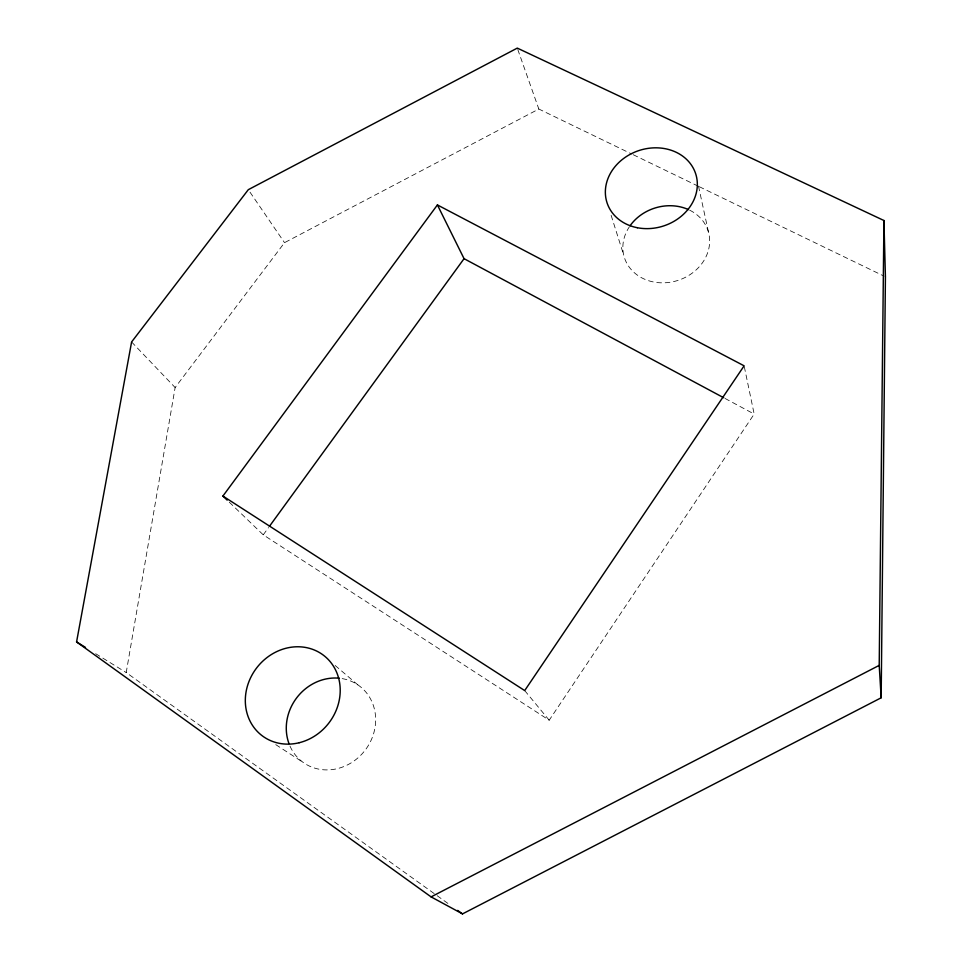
<?xml version="1.0" encoding="UTF-8"?>
<svg xmlns="http://www.w3.org/2000/svg" width="962" height="962" viewBox="0 0 962 962"><rect width="100%" height="100%" fill="white"/><g stroke="black" fill="none" stroke-linecap="round" stroke-linejoin="round"><path stroke-width="0.72" stroke-dasharray="4.81 3.61" d="M447.883 903.402L126.214 672.558L175.132 387.542L284.524 242.665L538.828 109.031L631.878 154.076M229.293 502.176L263.251 534.836L549.194 720.213L754.172 414.057L744.119 365.825M263.251 534.836L268.542 527.573M633.236 154.726L697.967 186.063M699.314 186.712L884.078 276.154M725.035 398.448L754.172 414.057M95.659 653.703L126.214 672.558M275.745 744.624L303.415 762.589M335.149 665.476L357.792 684.824M131.602 341.967L175.132 387.542M524.699 690.572L549.194 720.213M249.988 192.147L284.524 242.665M517.784 49.519L538.828 109.031M611.135 215.332L623.677 254.978M698.496 186.099L708.633 232.828M342.183 678.607A47.451 43.086 -53.4 0 1 364.526 750.997A47.451 43.086 -53.4 0 1 289.49 744.925M689.634 210.161A43.927 37.975 -17.7 0 1 702.957 262.049A43.927 37.975 -17.7 0 1 643.301 278.619A43.927 37.975 -17.7 0 1 629.28 226.924"/><path stroke-width="1.44" d="M881.168 697.787L879.208 665.379L883.934 220.514L517.291 48.1L248.304 189.682L131.602 341.967L76.575 641.919L431.084 896.885L462.506 913.9L881.168 697.787L885.425 276.803L883.934 220.514M269.42 526.358L464.057 258.67L437.409 204.93L222.919 496.055L227.164 500.132M431.084 896.885L879.208 665.379M437.409 204.93L744.119 365.825L524.699 690.572L222.919 496.055M464.057 258.67L723.713 397.739M76.575 641.919L85.486 647.414M457.635 910.401L462.506 913.9M288.973 743.59A47.451 43.086 -53.4 0 1 296.933 697.522A47.451 43.086 -53.4 0 1 339.345 678.222M630.026 225.817A43.927 37.975 -17.7 0 1 688.443 209.596M299.134 742.748A50.589 45.406 -51.9 0 0 330.303 661.808A50.589 45.406 -51.9 0 0 248.869 681.781A50.589 45.406 -51.9 0 0 299.134 742.748M637.349 227.729A46.633 39.67 -18.3 0 0 696.284 175.866A46.633 39.67 -18.3 0 0 620.394 161.099A46.633 39.67 -18.3 0 0 637.349 227.729"/></g></svg>
